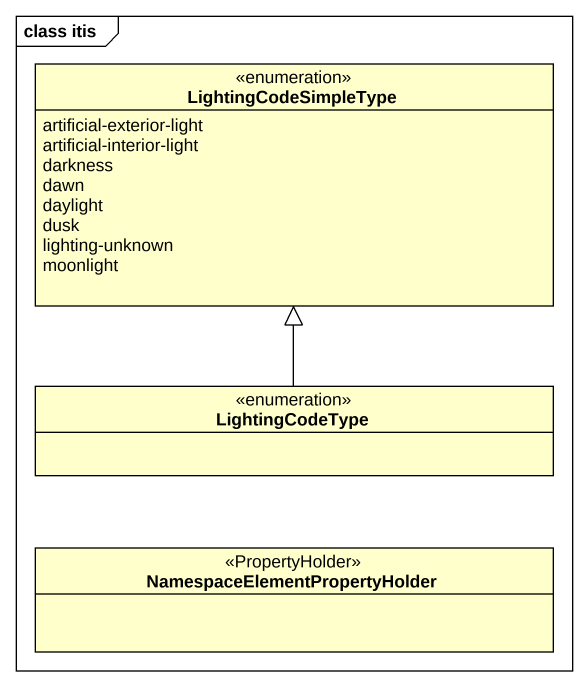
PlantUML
@startuml
mainframe class itis
hide circle
hide empty members
enum LightingCodeSimpleType {
  artificial-exterior-light
  artificial-interior-light
  darkness
  dawn
  daylight
  dusk
  lighting-unknown
  moonlight
}
enum LightingCodeType
class "NamespaceElementPropertyHolder" as NamespaceElementPropertyHold <<PropertyHolder>>
LightingCodeType -up-|> LightingCodeSimpleType
@enduml
